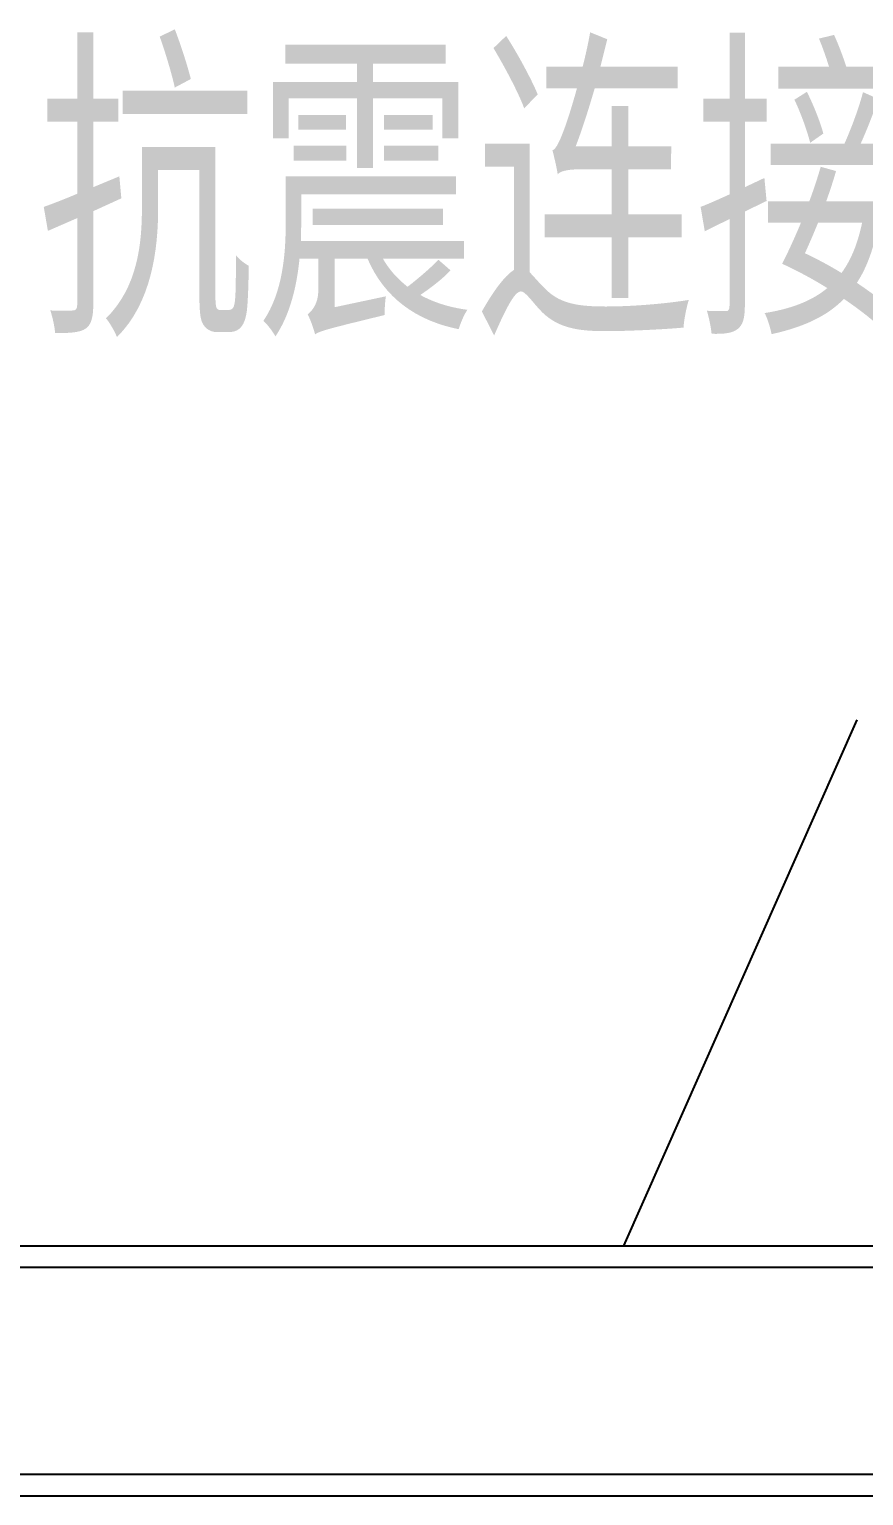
# Model space of a CAD drawing. Extents: x 27938 to 1042331, y -235042 to 1535213.
# Drawn here: x 706352 to 707570, y 745202 to 747343 of the extents above; entities that cross this region are included whole.
import ezdxf

# ---------------------------------------------------------------- set-up
doc = ezdxf.new("R2010")
doc.units = 0
doc.header["$LTSCALE"] = 1000
doc.header["$MEASUREMENT"] = 0
doc.layers.add('W_DIM', color=4, linetype='Continuous')
doc.styles.get("Standard").update_dxf_attribs({"font": 'gbenor.shx', "bigfont": 'gbcbig.shx'})
doc.styles.add('wwp100', font='txt.shx', dxfattribs={"width": 0.7, "height": 400, "bigfont": 'hztxt.shx'})
doc.dimstyles.get("Standard").update_dxf_attribs({"dimtxt": 0.18, "dimasz": 0.18, "dimexe": 0.18, "dimexo": 0.0625, "dimgap": 0.09, "dimtad": 0, "dimtih": 1, "dimtoh": 1, "dimdec": 4, "dimzin": 0, "dimdsep": 46, "dimtxsty": 'Standard', "dimcen": 0.09, "dimadec": 0, "dimazin": 0, "dimtfac": 1, "dimtdec": 4, "dimtofl": 0, "dimtmove": 0, "dimatfit": 3, "dimfxl": 1, "dimtolj": 1, "dimtzin": 0, "dimarcsym": 0})

msp = doc.modelspace()

# ---------------------------------------------------------------- linework, layer by layer
at = {"linetype": 'Continuous'}
for p, q in [((705634.9, 745567.1), (708586.3, 745567.1)), ((705766.9, 745536), (708276.3, 745536)), ((705766.9, 745233.5), (708276.3, 745233.5)), ((705634.9, 745202.3), (708586.3, 745202.3))]:
    msp.add_line(p, q, dxfattribs=at)

# ---------------------------------------------------------------- texts
at = {"layer": 'W_DIM', "color": 7, "style": 'wwp100', "width": 0.8}
msp.add_text('抗震连接座B', height=400, dxfattribs=at).set_placement((706363.3, 746897.2))

# ---------------------------------------------------------------- leaders
at = {"layer": 'W_DIM', "color": 7}
msp.add_leader([(707220.2, 745567.1), (707560.7, 746335.1)], dimstyle='Standard', override={"dimgap": 20}, dxfattribs=at)

doc.saveas('drawing.dxf')
